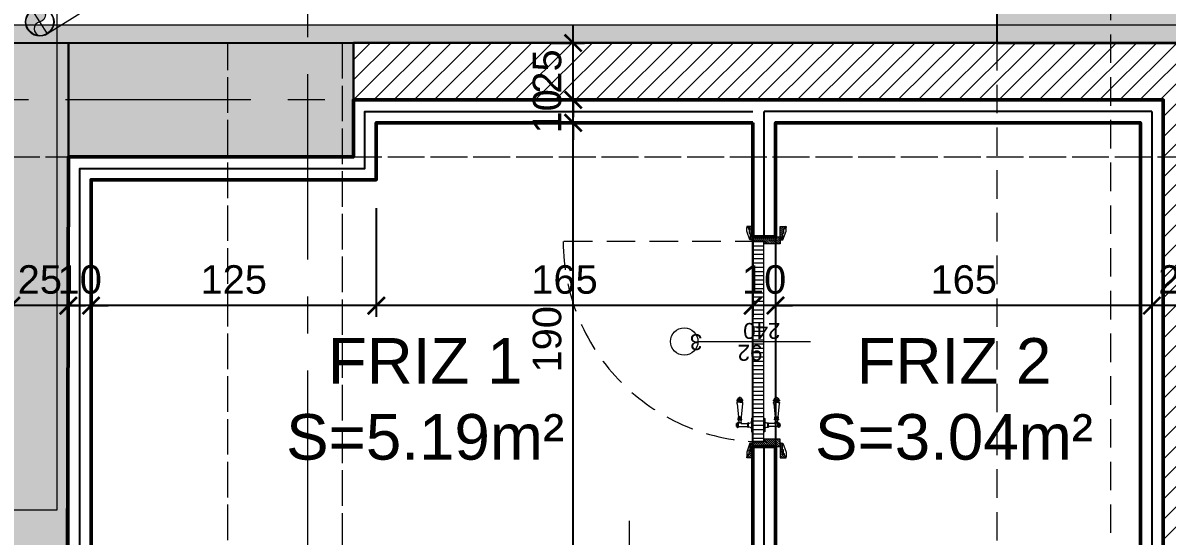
# Model space of a CAD drawing. Header units: centimetres. Extents: x 86156 to 91557, y -55119 to -48172.
# Drawn here: x 89424 to 89925, y -52274 to -52049 of the extents above; entities that cross this region are included whole.
import ezdxf

# ---------------------------------------------------------------- set-up
doc = ezdxf.new("R2010")
doc.units = ezdxf.units.CM
doc.header["$LTSCALE"] = 50
doc.header["$MEASUREMENT"] = 0
for name, pattern in [('AXES', [2, 1.25, -0.25, 0.25, -0.25]), ('CACHE', [0.375, 0.25, -0.125]), ('CACHE2', [4.7625, 3.175, -1.5875]), ('CONTINU', [0])]:
    doc.linetypes.add(name, pattern=pattern)
doc.layers.get('0').update_dxf_attribs({"color": 8})
for name, color, linetype, lineweight in [('ACITOP', 214, 'Continuous', 18), ('BETON CACHE', 4, 'CACHE', 5), ('BETON HACHURE', 253, 'Continuous', 13), ('door', 44, 'Continuous', 5), ('ISOLATION', 252, 'Continuous', 0), ('MACONNERIE COUPE', 7, 'Continuous', 30), ('MACONNERIE HACHURE', 253, 'Continuous', 13), ('mobilimi', 8, 'Continuous', 9), ('WINDOWS', 21, 'Continuous', 5)]:
    doc.layers.add(name, color=color, linetype=linetype, lineweight=lineweight)
for name, color, linetype in [('AXES', 10, 'AXES'), ('BETON COUPE', 3, 'CONTINU'), ('BETON TRAME', 252, 'Continuous'), ('BORD', 5, 'Continuous'), ('C-TOPO-USER', 40, 'Continuous'), ('COTE 50ème', 1, 'Continuous'), ('TEXTE', 7, 'Continuous')]:
    doc.layers.add(name, color=color, linetype=linetype)
doc.layers.add('FMULT', color=150, linetype='Continuous', plot=False)
doc.layers.add('NELL', color=7, linetype='Continuous', lineweight=20, true_color=0xff8080)
doc.styles.add('GENERATED_STYLE_1', font='arial.ttf')
doc.styles.add('RS_TEXT_1.50', font='arial.ttf', dxfattribs={"height": 12.5})
doc.styles.add('RS_TXT_50', font='arial.ttf', dxfattribs={"height": 12.5})
doc.linetypes.add('BATTING', pattern='A,0.00254,-2.54,[134,ltypeshp.shx,S=2.54,R=0,X=-2.54,Y=0],-5.08,[134,ltypeshp.shx,S=2.54,R=180,X=2.54,Y=0],-2.54', length=10.16254)
doc.dimstyles.new('RS_50CM_LINEAIRE', dxfattribs={"dimscale": 5, "dimtxt": 12.5, "dimasz": 1.5, "dimexe": 1, "dimexo": 2.5, "dimgap": 1, "dimtad": 1, "dimdec": 1, "dimrnd": 0.5, "dimdsep": 46, "dimtxsty": 'RS_TXT_50', "dimblk1": 'ARCHTICK', "dimblk2": 'ARCHTICK', "dimsah": 1, "dimcen": 2.5, "dimdle": 1, "dimclrt": 4, "dimadec": 0, "dimazin": 2, "dimtfac": 1, "dimtdec": 1, "dimtix": 1, "dimtmove": 2, "dimatfit": 3, "dimfxl": 1, "dimtolj": 1, "dimtzin": 0, "dimarcsym": 0})

# ---------------------------------------------------------------- blocks, each defined once
blk = doc.blocks.new('A$Ccef6f35f')
at = {"layer": 'AXES', "lineweight": 5, "ltscale": 1.3}
for p, q in [((1270, -4150), (1270, -1058.41)), ((3195, -1220), (-1985, -1220))]:
    blk.add_line(p, q, dxfattribs=at)
blk = doc.blocks.new('door900')
at = {"color": 0}
for p, q in [((-9.3, 67.7), (9.3, 67.7)), ((9.3, 65.2), (-9.3, 65.2)), ((-6.8, 71.5), (-6.8, 70.2)), ((-5.5, 71.5), (-6.8, 71.5)), ((-6.8, 70.2), (6.8, 70.2)), ((-6.8, 62.7), (-6.8, 24)), ((-6.8, 62.7), (6.8, 62.7)), ((-5.5, 71.5), (5.5, 71.5)), ((5.5, 71.5), (6.8, 71.5)), ((6.8, 71.5), (6.8, 70.2)), ((8.7, 62.7), (6.8, 62.7)), ((8.7, 50.9), (8.7, 50.9)), ((10.5, 56.8), (10.5, 62.5)), ((10.5, 56.8), (10.5, 51.1)), ((12.7, 56.8), (12.7, 62.5)), ((12.7, 56.8), (12.7, 51.1)), ((22.5, 63.8), (22.5, 49.8)), ((26.5, 56.8), (26.5, 63.8)), ((26.5, 63.8), (29.1, 63.8)), ((26.5, 63.8), (29.1, 63.8)), ((26.5, 56.8), (26.5, 49.8)), ((29.1, 63.8), (29.1, 62.8)), ((29.1, 62.8), (29.1, 56.8)), ((29.1, 50.8), (29.1, 56.8)), ((29.1, 50.8), (29.1, 49.8)), ((31.1, 62.8), (31.1, 56.8)), ((31.1, 50.8), (31.1, 56.8)), ((34.1, 56.8), (34.1, 62.8)), ((34.1, 62.8), (34.1, 56.8)), ((34.1, 50.8), (34.1, 56.8)), ((34.1, 56.8), (34.1, 50.8)), ((92.8, 68.1), (36.2, 62.8)), ((36.2, 56.8), (36.2, 62.8)), ((36.2, 56.8), (36.2, 50.8)), ((92.8, 45.5), (36.2, 50.8)), ((101.2, 67.3), (103.2, 68)), ((101.2, 56.8), (101.2, 67.3)), ((101.2, 56.8), (101.2, 46.3)), ((103.2, 68), (103.2, 67.7)), ((103.2, 56.8), (103.2, 68)), ((103.2, 56.8), (103.2, 46.3)), ((106.5, 68), (105.5, 67.3)), ((105.5, 56.8), (105.5, 67.3)), ((105.5, 56.8), (105.5, 46.3)), ((106.5, 56.8), (106.5, 68)), ((106.5, 56.8), (106.5, 45.7)), ((110.7, 68), (111.8, 67.3)), ((110.7, 56.8), (110.7, 68)), ((110.7, 56.8), (110.7, 45.7)), ((111.8, 56.8), (111.8, 67.3)), ((111.8, 66.2), (113.3, 66.2)), ((111.8, 56.8), (111.8, 46.3)), ((113.3, 56.8), (113.3, 66.2)), ((113.3, 56.8), (113.3, 47.5)), ((120.5, 56.8), (120.5, 58.6)), ((120.5, 56.8), (120.5, 55)), ((-30, 3), (-30, 0)), ((30, 0), (-30, 0)), ((27, 6), (-27, 6)), ((-8.3, 22.3), (8.3, 22.3)), ((-8.3, 18.3), (8.3, 18.3)), ((6.8, 49.1), (6.8, 24)), ((26.5, 49.8), (29.1, 49.8)), ((26.5, 49.8), (29.1, 49.8)), ((29.1, 49.8), (29.1, 49.8)), ((30, 3), (30, 0)), ((101.2, 46.3), (103.2, 45.7)), ((103.2, 45.9), (103.2, 45.7)), ((106.5, 45.7), (105.5, 46.3)), ((110.7, 45.7), (111.8, 46.3)), ((111.8, 47.5), (113.3, 47.5))]:
    blk.add_line(p, q, dxfattribs=at)
for centre, radius, start, end in [((-9.3, 66.5), 1.25, 90, 270), ((-6.8, 67.7), 2.51, 90.115, 179.885), ((-6.8, 65.2), 2.51, 180.115, 269.885), ((0, 64), 9.29, 53.4104, 126.5896), ((6.8, 67.7), 2.51, 0.115, 89.885), ((6.8, 65.2), 2.51, 270.115, 359.885), ((8.7, 49), 1.91, 88.7426, 178.1515), ((8.6, 64.9), 2.15, 272.7029, 297.6142), ((8.6, 48.8), 2.15, 62.3858, 87.2971), ((9.3, 66.5), 1.25, 270, 90), ((10, 62.5), 0.561, 3.7097, 127.9634), ((10, 51.1), 0.561, 232.0366, 356.2903), ((11.6, 62.5), 1.1, 0.0106, 179.9894), ((11.6, 51.1), 1.1, 180.0106, 359.9894), ((16.7, 70.5), 8.83, 243.5466, 311.3694), ((16.7, 43.2), 8.83, 48.6306, 116.4534), ((24.5, 63.7), 2.01, 4.1469, 175.8531), ((30.1, 62.8), 1.03, 0, 180.0014), ((30.1, 50.8), 1.03, 179.9972, 0), ((32.6, 62.8), 1.48, 0, 180), ((32.6, 50.8), 1.48, 180, 0), ((35.2, 62.8), 1.03, 0, 180), ((32.6, 62.8), 1.48, 1.563306237032948e-10, 2.08440831604393e-10), ((35.2, 50.8), 1.03, 180, 0), ((93.1, 72.5), 4.4, 266.3976, 315.6468), ((98.3, 67.4), 2.89, 358.3861, 135.6468), ((104.3, 67.6), 1.15, 170.914, 348.1019), ((108.6, 68), 2.1, 0, 180), ((115.5, 62.5), 2.84, 13.4568, 140.4953), ((115.5, 51.2), 2.84, 219.5047, 346.5432), ((127.9, 65.2), 9.88, 191.9991, 221.6757), ((127.9, 48.5), 9.88, 138.3243, 168.0009), ((120.5, 56.8), 1.79, 0, 90), ((120.5, 56.8), 1.79, 270, 0), ((-27, 3), 3, 90, 180), ((-6.8, 6), 6, 130.5908, 180), ((-16.6, 16.6), 8.41, 314.3689, 12.0705), ((-8.3, 20.3), 2, 90, 270), ((-8.5, 24), 1.71, 275.059, 359.7825), ((8.5, 24), 1.71, 180.2175, 264.941), ((16.6, 16.6), 8.41, 167.9295, 225.6311), ((8.3, 20.3), 2, 270, 90), ((6.8, 6), 6, 0, 49.4092), ((24.5, 50), 2.01, 184.1469, 355.8531), ((27, 3), 3, 0, 90), ((93.1, 41.1), 4.4, 44.3532, 93.6024), ((98.3, 46.2), 2.89, 224.3532, 1.6139), ((104.3, 46.1), 1.15, 11.8981, 189.086), ((108.6, 45.7), 2.1, 180, 0)]:
    blk.add_arc(centre, radius, start, end, dxfattribs=at)
blk = doc.blocks.new('A$C2225a440')
at = {"layer": 'ACITOP', "ltscale": 0.5, "true_color": 0x2776bb, "transparency": 33554559}
h = blk.add_hatch(color=152, dxfattribs=at)
h.dxf.hatch_style = 1
h.paths.add_polyline_path([(0, 6.05, 0.414214), (-6.05, 0, 0.414214), (0, -6.05, -0.823148), (0, 0, 0.810651)])
at = {"layer": 'ACITOP', "ltscale": 0.5}
blk.add_lwpolyline([(0, 6.05, -0.810651), (0, 0, 0.823148), (0, -6.05)], format="xyb", dxfattribs=at)
for radius in [6.25, 6.05]:
    blk.add_circle((0, 0), radius, dxfattribs=at)
blk = doc.blocks.new('_ArchTick')
at = {"color": 0, "linetype": 'ByBlock', "const_width": 0.15}
blk.add_lwpolyline([(-0.5, -0.5), (0.5, 0.5)], dxfattribs=at)
blk = doc.blocks.new('*D1679')
at = {"layer": 'COTE 50ème', "color": 0, "lineweight": -2, "ltscale": 0.5, "transparency": 16777216}
for p, q in [((89943.76, -52097.16), (89943.76, -52177.59)), ((89918.76, -52119.86), (89918.76, -52177.59)), ((89918.76, -52172.59), (89911.26, -52172.59)), ((89943.76, -52172.59), (89918.76, -52172.59)), ((89943.76, -52172.59), (89951.26, -52172.59))]:
    blk.add_line(p, q, dxfattribs=at)
at = {"layer": 'Defpoints', "color": 0, "ltscale": 0.5, "transparency": 16777216}
for p in [(89943.76, -52084.66), (89918.76, -52107.36), (89918.76, -52172.59)]:
    blk.add_point(p, dxfattribs=at)
at = {"layer": 'COTE 50ème', "color": 0, "lineweight": -2, "ltscale": 0.5, "transparency": 16777216, "xscale": 7.5, "yscale": 7.5, "zscale": 7.5}
blk.add_blockref('_ArchTick', (89918.76, -52172.59), dxfattribs=at)
at = {"layer": 'COTE 50ème', "color": 0, "lineweight": -2, "ltscale": 0.5, "transparency": 16777216, "xscale": 7.5, "yscale": 7.5, "zscale": 7.5, "rotation": 180}
blk.add_blockref('_ArchTick', (89943.76, -52172.59), dxfattribs=at)
at = {"layer": 'COTE 50ème', "color": 4, "ltscale": 0.5, "transparency": 16777216, "insert": (89931.26, -52161.21), "char_height": 12.5, "attachment_point": 5, "style": 'RS_TXT_50'}
blk.add_mtext('\\A1;25', dxfattribs=at)
blk = doc.blocks.new('*D1680')
at = {"layer": 'COTE 50ème', "color": 0, "lineweight": -2, "ltscale": 0.5, "transparency": 16777216}
for p, q in [((89753.76, -52119.86), (89753.76, -52177.59)), ((89918.76, -52119.86), (89918.76, -52177.59)), ((89923.76, -52172.59), (89748.76, -52172.59))]:
    blk.add_line(p, q, dxfattribs=at)
at = {"layer": 'Defpoints', "color": 0, "ltscale": 0.5, "transparency": 16777216}
for p in [(89753.76, -52107.36), (89918.76, -52107.36), (89753.76, -52172.59)]:
    blk.add_point(p, dxfattribs=at)
at = {"layer": 'COTE 50ème', "color": 0, "lineweight": -2, "ltscale": 0.5, "transparency": 16777216, "xscale": 7.5, "yscale": 7.5, "zscale": 7.5, "rotation": 180}
blk.add_blockref('_ArchTick', (89753.76, -52172.59), dxfattribs=at)
at = {"layer": 'COTE 50ème', "color": 0, "lineweight": -2, "ltscale": 0.5, "transparency": 16777216, "xscale": 7.5, "yscale": 7.5, "zscale": 7.5}
blk.add_blockref('_ArchTick', (89918.76, -52172.59), dxfattribs=at)
at = {"layer": 'COTE 50ème', "color": 4, "ltscale": 0.5, "transparency": 16777216, "insert": (89836.26, -52161.21), "char_height": 12.5, "attachment_point": 5, "style": 'RS_TXT_50'}
blk.add_mtext('\\A1;165', dxfattribs=at)
blk = doc.blocks.new('*D1681')
at = {"layer": 'COTE 50ème', "color": 0, "lineweight": -2, "ltscale": 0.5, "transparency": 16777216}
for p, q in [((89743.76, -52119.86), (89743.76, -52177.59)), ((89753.76, -52119.86), (89753.76, -52177.59)), ((89743.76, -52172.59), (89736.26, -52172.59)), ((89753.76, -52172.59), (89743.76, -52172.59)), ((89753.76, -52172.59), (89761.26, -52172.59))]:
    blk.add_line(p, q, dxfattribs=at)
at = {"layer": 'Defpoints', "color": 0, "ltscale": 0.5, "transparency": 16777216}
for p in [(89743.76, -52107.36), (89753.76, -52107.36), (89743.76, -52172.59)]:
    blk.add_point(p, dxfattribs=at)
at = {"layer": 'COTE 50ème', "color": 0, "lineweight": -2, "ltscale": 0.5, "transparency": 16777216, "xscale": 7.5, "yscale": 7.5, "zscale": 7.5}
blk.add_blockref('_ArchTick', (89743.76, -52172.59), dxfattribs=at)
at = {"layer": 'COTE 50ème', "color": 0, "lineweight": -2, "ltscale": 0.5, "transparency": 16777216, "xscale": 7.5, "yscale": 7.5, "zscale": 7.5, "rotation": 180}
blk.add_blockref('_ArchTick', (89753.76, -52172.59), dxfattribs=at)
at = {"layer": 'COTE 50ème', "color": 4, "ltscale": 0.5, "transparency": 16777216, "insert": (89748.76, -52161.21), "char_height": 12.5, "attachment_point": 5, "style": 'RS_TXT_50'}
blk.add_mtext('\\A1;10', dxfattribs=at)
blk = doc.blocks.new('*D1682')
at = {"layer": 'COTE 50ème', "color": 0, "lineweight": -2, "ltscale": 0.5, "transparency": 16777216}
for p, q in [((89743.76, -52119.86), (89743.76, -52177.59)), ((89578.76, -52129.86), (89578.76, -52177.59)), ((89748.76, -52172.59), (89573.76, -52172.59))]:
    blk.add_line(p, q, dxfattribs=at)
at = {"layer": 'Defpoints', "color": 0, "ltscale": 0.5, "transparency": 16777216}
for p in [(89743.76, -52107.36), (89578.76, -52117.36), (89578.76, -52172.59)]:
    blk.add_point(p, dxfattribs=at)
at = {"layer": 'COTE 50ème', "color": 0, "lineweight": -2, "ltscale": 0.5, "transparency": 16777216, "xscale": 7.5, "yscale": 7.5, "zscale": 7.5, "rotation": 180}
blk.add_blockref('_ArchTick', (89578.76, -52172.59), dxfattribs=at)
at = {"layer": 'COTE 50ème', "color": 0, "lineweight": -2, "ltscale": 0.5, "transparency": 16777216, "xscale": 7.5, "yscale": 7.5, "zscale": 7.5}
blk.add_blockref('_ArchTick', (89743.76, -52172.59), dxfattribs=at)
at = {"layer": 'COTE 50ème', "color": 4, "ltscale": 0.5, "transparency": 16777216, "insert": (89661.26, -52161.21), "char_height": 12.5, "attachment_point": 5, "style": 'RS_TXT_50'}
blk.add_mtext('\\A1;165', dxfattribs=at)
blk = doc.blocks.new('*D1683')
at = {"layer": 'COTE 50ème', "color": 0, "lineweight": -2, "ltscale": 0.5, "transparency": 16777216}
for p, q in [((89578.76, -52129.86), (89578.76, -52177.59)), ((89453.76, -52135.66), (89453.76, -52177.59)), ((89583.76, -52172.59), (89448.76, -52172.59))]:
    blk.add_line(p, q, dxfattribs=at)
at = {"layer": 'Defpoints', "color": 0, "ltscale": 0.5, "transparency": 16777216}
for p in [(89578.76, -52117.36), (89453.76, -52123.16), (89453.76, -52172.59)]:
    blk.add_point(p, dxfattribs=at)
at = {"layer": 'COTE 50ème', "color": 0, "lineweight": -2, "ltscale": 0.5, "transparency": 16777216, "xscale": 7.5, "yscale": 7.5, "zscale": 7.5, "rotation": 180}
blk.add_blockref('_ArchTick', (89453.76, -52172.59), dxfattribs=at)
at = {"layer": 'COTE 50ème', "color": 0, "lineweight": -2, "ltscale": 0.5, "transparency": 16777216, "xscale": 7.5, "yscale": 7.5, "zscale": 7.5}
blk.add_blockref('_ArchTick', (89578.76, -52172.59), dxfattribs=at)
at = {"layer": 'COTE 50ème', "color": 4, "ltscale": 0.5, "transparency": 16777216, "insert": (89516.26, -52161.21), "char_height": 12.5, "attachment_point": 5, "style": 'RS_TXT_50'}
blk.add_mtext('\\A1;125', dxfattribs=at)
blk = doc.blocks.new('*D1684')
at = {"layer": 'COTE 50ème', "color": 0, "lineweight": -2, "ltscale": 0.5, "transparency": 16777216}
for p, q in [((89443.76, -52135.66), (89443.76, -52177.59)), ((89453.76, -52135.66), (89453.76, -52177.59)), ((89443.76, -52172.59), (89436.26, -52172.59)), ((89453.76, -52172.59), (89443.76, -52172.59)), ((89453.76, -52172.59), (89461.26, -52172.59))]:
    blk.add_line(p, q, dxfattribs=at)
at = {"layer": 'Defpoints', "color": 0, "ltscale": 0.5, "transparency": 16777216}
for p in [(89443.76, -52123.16), (89453.76, -52123.16), (89443.76, -52172.59)]:
    blk.add_point(p, dxfattribs=at)
at = {"layer": 'COTE 50ème', "color": 0, "lineweight": -2, "ltscale": 0.5, "transparency": 16777216, "xscale": 7.5, "yscale": 7.5, "zscale": 7.5}
blk.add_blockref('_ArchTick', (89443.76, -52172.59), dxfattribs=at)
at = {"layer": 'COTE 50ème', "color": 0, "lineweight": -2, "ltscale": 0.5, "transparency": 16777216, "xscale": 7.5, "yscale": 7.5, "zscale": 7.5, "rotation": 180}
blk.add_blockref('_ArchTick', (89453.76, -52172.59), dxfattribs=at)
at = {"layer": 'COTE 50ème', "color": 4, "ltscale": 0.5, "transparency": 16777216, "insert": (89448.76, -52161.21), "char_height": 12.5, "attachment_point": 5, "style": 'RS_TXT_50'}
blk.add_mtext('\\A1;10', dxfattribs=at)
blk = doc.blocks.new('*D1685')
at = {"layer": 'COTE 50ème', "color": 0, "lineweight": -2, "ltscale": 0.5, "transparency": 16777216}
for p, q in [((89418.76, -52135.66), (89418.76, -52177.59)), ((89443.76, -52135.66), (89443.76, -52177.59)), ((89418.76, -52172.59), (89411.26, -52172.59)), ((89443.76, -52172.59), (89418.76, -52172.59)), ((89443.76, -52172.59), (89451.26, -52172.59))]:
    blk.add_line(p, q, dxfattribs=at)
at = {"layer": 'Defpoints', "color": 0, "ltscale": 0.5, "transparency": 16777216}
for p in [(89418.76, -52123.16), (89443.76, -52123.16), (89418.76, -52172.59)]:
    blk.add_point(p, dxfattribs=at)
at = {"layer": 'COTE 50ème', "color": 0, "lineweight": -2, "ltscale": 0.5, "transparency": 16777216, "xscale": 7.5, "yscale": 7.5, "zscale": 7.5}
blk.add_blockref('_ArchTick', (89418.76, -52172.59), dxfattribs=at)
at = {"layer": 'COTE 50ème', "color": 0, "lineweight": -2, "ltscale": 0.5, "transparency": 16777216, "xscale": 7.5, "yscale": 7.5, "zscale": 7.5, "rotation": 180}
blk.add_blockref('_ArchTick', (89443.76, -52172.59), dxfattribs=at)
at = {"layer": 'COTE 50ème', "color": 4, "ltscale": 0.5, "transparency": 16777216, "insert": (89431.26, -52161.21), "char_height": 12.5, "attachment_point": 5, "style": 'RS_TXT_50'}
blk.add_mtext('\\A1;25', dxfattribs=at)
blk = doc.blocks.new('*D1708')
at = {"layer": 'COTE 50ème', "color": 0, "lineweight": -2, "ltscale": 0.5, "transparency": 16777216}
for p, q in [((89665.06, -52287.36), (89665.06, -52087.36)), ((89655, -52092.36), (89670.06, -52092.36)), ((89646.26, -52282.36), (89670.06, -52282.36))]:
    blk.add_line(p, q, dxfattribs=at)
at = {"layer": 'Defpoints', "color": 0, "ltscale": 0.5, "transparency": 16777216}
for p in [(89642.5, -52092.36), (89665.06, -52092.36), (89633.76, -52282.36)]:
    blk.add_point(p, dxfattribs=at)
at = {"layer": 'COTE 50ème', "color": 0, "lineweight": -2, "ltscale": 0.5, "transparency": 16777216, "xscale": 7.5, "yscale": 7.5, "zscale": 7.5}
for p, rotation in [((89665.06, -52092.36), 90), ((89665.06, -52282.36), 270)]:
    blk.add_blockref('_ArchTick', p, dxfattribs=dict(at, rotation=rotation))
at = {"layer": 'COTE 50ème', "color": 4, "ltscale": 0.5, "transparency": 16777216, "insert": (89653.68, -52187.36), "char_height": 12.5, "attachment_point": 5, "rotation": 90, "style": 'RS_TXT_50'}
blk.add_mtext('\\A1;190', dxfattribs=at)
blk = doc.blocks.new('*D1709')
at = {"layer": 'COTE 50ème', "color": 0, "lineweight": -2, "ltscale": 0.5, "transparency": 16777216}
for p, q in [((89665.06, -52082.36), (89665.06, -52074.86)), ((89655, -52082.36), (89670.06, -52082.36)), ((89665.06, -52092.36), (89665.06, -52082.36)), ((89655, -52092.36), (89670.06, -52092.36)), ((89665.06, -52092.36), (89665.06, -52099.86))]:
    blk.add_line(p, q, dxfattribs=at)
at = {"layer": 'Defpoints', "color": 0, "ltscale": 0.5, "transparency": 16777216}
for p in [(89642.5, -52082.36), (89665.06, -52082.36), (89642.5, -52092.36)]:
    blk.add_point(p, dxfattribs=at)
at = {"layer": 'COTE 50ème', "color": 0, "lineweight": -2, "ltscale": 0.5, "transparency": 16777216, "xscale": 7.5, "yscale": 7.5, "zscale": 7.5}
for p, rotation in [((89665.06, -52082.36), 270), ((89665.06, -52092.36), 90)]:
    blk.add_blockref('_ArchTick', p, dxfattribs=dict(at, rotation=rotation))
at = {"layer": 'COTE 50ème', "color": 4, "ltscale": 0.5, "transparency": 16777216, "insert": (89653.68, -52087.36), "char_height": 12.5, "attachment_point": 5, "rotation": 90, "style": 'RS_TXT_50'}
blk.add_mtext('\\A1;10', dxfattribs=at)
blk = doc.blocks.new('*D1710')
at = {"layer": 'COTE 50ème', "color": 0, "lineweight": -2, "ltscale": 0.5, "transparency": 16777216}
for p, q in [((89665.06, -52057.37), (89665.06, -52049.87)), ((89655, -52057.37), (89670.06, -52057.37)), ((89665.06, -52082.36), (89665.06, -52057.37)), ((89655, -52082.36), (89670.06, -52082.36)), ((89665.06, -52082.36), (89665.06, -52089.86))]:
    blk.add_line(p, q, dxfattribs=at)
at = {"layer": 'Defpoints', "color": 0, "ltscale": 0.5, "transparency": 16777216}
for p in [(89642.5, -52057.37), (89665.06, -52057.37), (89642.5, -52082.36)]:
    blk.add_point(p, dxfattribs=at)
at = {"layer": 'COTE 50ème', "color": 0, "lineweight": -2, "ltscale": 0.5, "transparency": 16777216, "xscale": 7.5, "yscale": 7.5, "zscale": 7.5}
for p, rotation in [((89665.06, -52057.37), 270), ((89665.06, -52082.36), 90)]:
    blk.add_blockref('_ArchTick', p, dxfattribs=dict(at, rotation=rotation))
at = {"layer": 'COTE 50ème', "color": 4, "ltscale": 0.5, "transparency": 16777216, "insert": (89653.68, -52069.87), "char_height": 12.5, "attachment_point": 5, "rotation": 90, "style": 'RS_TXT_50'}
blk.add_mtext('\\A1;25', dxfattribs=at)

msp = doc.modelspace()

# ---------------------------------------------------------------- hatches: boundary and pattern name
at = {"layer": 'BETON HACHURE', "ltscale": 0.5, "transparency": 33554559}
h = msp.add_hatch(color=256, dxfattribs=at)
h.dxf.hatch_style = 1
h.paths.add_polyline_path([(89857.95, -49968.55), (89601.54, -49712.14), (89017.58, -49863.16), (88999.75, -49863.16), (88314.75, -49713.17), (88293.27, -49713.16), (87031.8, -49846.89), (86857.57, -50021.45), (86757.23, -51272.48), (86839.4, -52045.38), (86669.47, -52571.17), (86746.67, -53900.72), (86983.5, -54130.12), (88279.55, -54131.55), (88279.55, -54261.56), (89504.55, -54261.56), (89504.55, -54401.56), (90492.95, -54401.56), (90492.95, -51921.06), (89857.95, -51772.6)])
h.paths.add_polyline_path([(89837.95, -51788.46), (90472.95, -51936.92), (90472.95, -54381.56), (89524.55, -54381.56), (89524.55, -54241.56), (88299.55, -54241.56), (88299.55, -54111.57), (86991.6, -54110.13), (86766.18, -53891.78), (86689.65, -52573.76), (86859.73, -52047.49), (86777.31, -51272.22), (86876.91, -50030.38), (87040.95, -49866.03), (88294.32, -49733.16), (88312.58, -49733.17), (88997.58, -49883.16), (89020.13, -49883.16), (89595.48, -49734.36), (89837.95, -49976.84)], flags=16)
at = {"layer": 'BETON TRAME', "transparency": 33554559}
h = msp.add_hatch(color=256, dxfattribs=at)
h.dxf.hatch_style = 1
h.paths.add_polyline_path([(89053.76, -52797.36), (89018.76, -52797.36), (89018.76, -53447.36), (89053.76, -53447.36), (89053.76, -53272.36), (89513.76, -53272.36), (89513.76, -53447.36), (89548.76, -53447.36), (89548.76, -52797.36), (89513.76, -52797.36), (89513.76, -53232.36), (89303.76, -53232.36), (89303.76, -52902.36), (89263.76, -52902.36), (89263.76, -53232.36), (89053.76, -53232.36)])
h.paths.add_polyline_path([(88183.76, -54122.36), (88183.76, -54072.36), (88333.76, -54072.36), (88333.76, -54122.36)])
h.paths.add_polyline_path([(88903.76, -54122.36), (88903.76, -54072.36), (89053.76, -54072.36), (89053.76, -54122.36)])
h.paths.add_polyline_path([(89513.76, -54122.36), (89513.76, -54072.36), (89663.76, -54072.36), (89663.76, -54122.36)])
h.paths.add_polyline_path([(90233.76, -54122.36), (90233.76, -54072.36), (90383.76, -54072.36), (90383.76, -54122.36)])
h.paths.add_polyline_path([(90233.76, -53447.36), (90233.76, -53397.36), (90383.76, -53397.36), (90383.76, -53447.36)])
h.paths.add_polyline_path([(88183.76, -53447.36), (88183.76, -53397.36), (88333.76, -53397.36), (88333.76, -53447.36)])
h.paths.add_polyline_path([(88183.76, -52847.36), (88183.76, -52797.36), (88318.76, -52797.36), (88318.76, -52847.36)])
h.paths.add_polyline_path([(90233.76, -52847.36), (90233.76, -52797.36), (90383.76, -52797.36), (90383.76, -52847.36)])
h.paths.add_polyline_path([(90233.76, -52107.36), (90233.76, -52057.36), (90383.76, -52057.36), (90383.76, -52107.36)])
h.paths.add_polyline_path([(88333.76, -52057.36), (88333.76, -52107.36), (88183.76, -52107.36), (88183.76, -52057.36)])
h.paths.add_polyline_path([(88998.76, -52107.36), (88998.76, -52057.36), (89123.76, -52057.36), (89123.76, -52107.36)])
h.paths.add_polyline_path([(89443.76, -52107.36), (89443.76, -52057.36), (89568.76, -52057.36), (89568.76, -52107.36)])
h.paths.add_polyline_path([(89418.76, -52057.36), (89443.76, -52057.36), (89443.76, -52562.36), (89418.76, -52562.36)])
h.paths.add_polyline_path([(89123.76, -52057.36), (89148.76, -52057.36), (89148.76, -52562.36), (89123.76, -52562.36)])
at = {"layer": 'door'}
h = msp.add_hatch(dxfattribs=at)
h.set_pattern_fill('ANSI31', color=256, scale=5, angle=990)
h.set_pattern_definition([(315, (204561.3758, 184423.6512), (0.4419417382, 0.4419417382), [])])
edge = h.paths.add_edge_path()
edge.add_line((89757.64, -52138.61), (89757.64, -52139.03))
edge.add_line((89757.64, -52139.03), (89757.33, -52139.03))
edge.add_line((89757.33, -52139.03), (89757.33, -52140.79))
edge.add_line((89757.33, -52140.79), (89757.12, -52140.79))
edge.add_arc((89756.8, -52140.79), 0.314, -90, 0, ccw=False)
edge.add_line((89756.8, -52141.1), (89756.8, -52143.2))
edge.add_line((89756.8, -52143.2), (89756.59, -52143.2))
edge.add_arc((89756.28, -52143.2), 0.314, -90, 0, ccw=False)
edge.add_line((89756.28, -52143.51), (89756.28, -52143.72))
edge.add_line((89756.28, -52143.72), (89755.75, -52143.72))
edge.add_line((89755.75, -52143.72), (89755.75, -52137.86))
edge.add_line((89755.75, -52137.86), (89758.37, -52137.86))
edge.add_line((89758.37, -52137.86), (89758.37, -52138.27))
edge.add_line((89758.37, -52138.27), (89758.06, -52138.27))
edge.add_line((89758.06, -52138.27), (89758.06, -52138.19))
edge.add_arc((89758.06, -52138.61), 0.419, 90, 180)
h.paths.add_polyline_path([(89755.75, -52142.36), (89755.75, -52145.5), (89748.57, -52145.5), (89748.57, -52144.25), (89743.75, -52144.25), (89743.75, -52142.36)])
edge = h.paths.add_edge_path()
edge.add_line((89741.87, -52138.61), (89741.87, -52139.03))
edge.add_line((89741.87, -52139.03), (89742.18, -52139.03))
edge.add_line((89742.18, -52139.03), (89742.18, -52140.79))
edge.add_line((89742.18, -52140.79), (89742.39, -52140.79))
edge.add_arc((89742.71, -52140.79), 0.314, 180, 270)
edge.add_line((89742.71, -52141.1), (89742.71, -52143.2))
edge.add_line((89742.71, -52143.2), (89742.92, -52143.2))
edge.add_arc((89743.23, -52143.2), 0.314, 180, 270)
edge.add_line((89743.23, -52143.51), (89743.23, -52143.72))
edge.add_line((89743.23, -52143.72), (89743.75, -52143.72))
edge.add_line((89743.75, -52143.72), (89743.75, -52137.86))
edge.add_line((89743.75, -52137.86), (89741.14, -52137.86))
edge.add_line((89741.14, -52137.86), (89741.14, -52138.27))
edge.add_line((89741.14, -52138.27), (89741.45, -52138.27))
edge.add_line((89741.45, -52138.27), (89741.45, -52138.19))
edge.add_arc((89741.45, -52138.61), 0.419, 0, 90, ccw=False)
h = msp.add_hatch(dxfattribs=at)
h.set_pattern_fill('ANSI31', color=256, scale=15, angle=495)
h.set_pattern_definition([(180, (248608.8083, -9085.0638), (-2e-15, -1.875), [])])
h.paths.add_polyline_path([(89748.52, -52144.46), (89748.52, -52232.27), (89743.81, -52232.27), (89743.81, -52144.46)])
h = msp.add_hatch(dxfattribs=at)
h.set_pattern_fill('ANSI31', color=256, scale=5, angle=990)
h.set_pattern_definition([(315, (204561.3758, 184423.6512), (0.4419417382, 0.4419417382), [])])
h.paths.add_polyline_path([(89755.75, -52234.36), (89755.75, -52231.22), (89748.57, -52231.22), (89748.57, -52232.48), (89743.75, -52232.48), (89743.75, -52234.36)])
edge = h.paths.add_edge_path()
edge.add_line((89757.64, -52238.11), (89757.64, -52237.69))
edge.add_line((89757.64, -52237.69), (89757.33, -52237.69))
edge.add_line((89757.33, -52237.69), (89757.33, -52235.93))
edge.add_line((89757.33, -52235.93), (89757.12, -52235.93))
edge.add_arc((89756.8, -52235.93), 0.314, 0, 90)
edge.add_line((89756.8, -52235.62), (89756.8, -52233.52))
edge.add_line((89756.8, -52233.52), (89756.59, -52233.52))
edge.add_arc((89756.28, -52233.52), 0.314, 360, 450)
edge.add_line((89756.28, -52233.21), (89756.28, -52233))
edge.add_line((89756.28, -52233), (89755.75, -52233))
edge.add_line((89755.75, -52233), (89755.75, -52239.36))
edge.add_line((89755.75, -52239.36), (89758.37, -52239.36))
edge.add_line((89758.37, -52239.36), (89758.37, -52238.95))
edge.add_line((89758.37, -52238.95), (89758.06, -52238.95))
edge.add_line((89758.06, -52238.95), (89758.06, -52238.53))
edge.add_arc((89758.06, -52238.11), 0.419, 180, 270, ccw=False)
edge = h.paths.add_edge_path()
edge.add_line((89741.87, -52238.11), (89741.87, -52237.69))
edge.add_line((89741.87, -52237.69), (89742.18, -52237.69))
edge.add_line((89742.18, -52237.69), (89742.18, -52235.93))
edge.add_line((89742.18, -52235.93), (89742.39, -52235.93))
edge.add_arc((89742.71, -52235.93), 0.314, 90, 180, ccw=False)
edge.add_line((89742.71, -52235.62), (89742.71, -52233.52))
edge.add_line((89742.71, -52233.52), (89742.92, -52233.52))
edge.add_arc((89743.23, -52233.52), 0.314, 90, 180, ccw=False)
edge.add_line((89743.23, -52233.21), (89743.23, -52233))
edge.add_line((89743.23, -52233), (89743.75, -52233))
edge.add_line((89743.75, -52233), (89743.75, -52239.36))
edge.add_line((89743.75, -52239.36), (89741.14, -52239.36))
edge.add_line((89741.14, -52239.36), (89741.14, -52238.95))
edge.add_line((89741.14, -52238.95), (89741.45, -52238.95))
edge.add_line((89741.45, -52238.95), (89741.45, -52238.53))
edge.add_arc((89741.45, -52238.11), 0.419, 270, 360)
at = {"layer": 'ISOLATION', "transparency": 33554687}
h = msp.add_hatch(dxfattribs=at)
h.set_pattern_fill('INSUL', color=256, scale=10, angle=45)
h.set_pattern_definition([(45, (-1034.999, 6600.286), (-2.65165043, 2.65165043), []), (45, (-1035.8827, 6601.17), (-2.65165043, 2.65165043), [1.25, -1.25]), (45, (-1036.7666, 6602.0538), (-2.65165043, 2.65165043), [1.25, -1.25])])
h.paths.add_polyline_path([(90391.75, -52049.36), (90391.75, -52115.36), (90266.76, -52115.36), (90266.76, -52154.25), (90258.76, -52154.25), (90258.76, -52107.36), (90383.76, -52107.36), (90383.76, -52057.36), (89398.76, -52057.36), (89398.76, -52049.36)])
at = {"layer": 'MACONNERIE HACHURE'}
h = msp.add_hatch(dxfattribs=at)
h.set_pattern_fill('ANSI31', color=256, scale=50, style=0)
h.paths.add_polyline_path([(87758.76, -52955.37), (87778.76, -52955.37), (87778.76, -52947.37), (87758.76, -52947.37)])
h.paths.add_polyline_path([(88286.04, -52214.87), (88333.76, -52214.87), (88333.76, -52217.37), (88286.04, -52217.37)])
h.paths.add_polyline_path([(88508.76, -52214.87), (88511.26, -52214.87), (88511.26, -52217.37), (88508.76, -52217.37)], flags=17)
h.paths.add_polyline_path([(88732.51, -52214.87), (88735.01, -52214.87), (88735.01, -52217.37), (88732.51, -52217.37)], flags=17)
h.paths.add_polyline_path([(89529.77, -52445.36), (89529.77, -52457.35), (89443.76, -52457.37), (89443.76, -52445.36)])
h.paths.add_polyline_path([(89053.75, -52176.06), (89123.76, -52176.06), (89123.76, -52181.06), (89053.75, -52181.06)])
h.paths.add_polyline_path([(89053.75, -52241.87), (89123.76, -52241.87), (89123.76, -52246.87), (89053.75, -52246.87)])
h.paths.add_polyline_path([(89053.75, -52321.87), (89123.76, -52321.87), (89123.76, -52326.87), (89053.75, -52326.87)], flags=17)
h.paths.add_polyline_path([(88422.51, -52214.87), (88422.51, -52217.37), (88428.76, -52217.37), (88428.76, -52214.87), (88425.01, -52214.87), (88425.01, -52082.37), (88422.51, -52082.37)], flags=17)
h.paths.add_polyline_path([(88425.01, -52217.37), (88420.01, -52217.37), (88420.01, -52214.87), (88422.51, -52214.87), (88422.51, -52082.37), (88425.01, -52082.37)], flags=17)
h.paths.add_polyline_path([(88333.76, -52214.87), (88333.76, -52217.37), (88340.01, -52217.37), (88340.01, -52214.87), (88336.26, -52214.87), (88336.26, -52082.37), (88333.76, -52082.37)], flags=16)
h.paths.add_polyline_path([(88336.26, -52217.37), (88331.26, -52217.37), (88331.26, -52214.87), (88333.76, -52214.87), (88333.76, -52082.37), (88336.26, -52082.37)])
h.paths.add_polyline_path([(88821.26, -52214.87), (88821.26, -52217.37), (88815.01, -52217.37), (88815.01, -52214.87), (88818.76, -52214.87), (88818.76, -52082.37), (88821.26, -52082.37)], flags=17)
h.paths.add_polyline_path([(88818.76, -52217.37), (88823.76, -52217.37), (88823.76, -52214.87), (88821.26, -52214.87), (88821.26, -52082.37), (88818.76, -52082.37)], flags=17)
h.paths.add_polyline_path([(88910.01, -52214.87), (88910.01, -52217.37), (88903.76, -52217.37), (88903.76, -52214.87), (88907.51, -52214.87), (88907.51, -52082.37), (88910.01, -52082.37)], flags=17)
h.paths.add_polyline_path([(88998.76, -52214.87), (88998.76, -52217.37), (88992.51, -52217.37), (88992.51, -52214.87), (88996.26, -52214.87), (88996.26, -52082.37), (88998.76, -52082.37)], flags=17)
h.paths.add_polyline_path([(88907.51, -52217.37), (88912.51, -52217.37), (88912.51, -52214.87), (88910.01, -52214.87), (88910.01, -52082.37), (88907.51, -52082.37)], flags=17)
h.paths.add_polyline_path([(88017.09, -52412.37), (87993.76, -52412.37), (87993.76, -52392.37), (88017.09, -52392.37)])
h.paths.add_polyline_path([(88183.76, -52412.37), (88143.76, -52412.37), (88143.76, -52392.37), (88183.76, -52392.37)])
h.paths.add_polyline_path([(87802.09, -52412.37), (87778.76, -52412.37), (87778.76, -52392.37), (87802.09, -52392.37)])
h.paths.add_polyline_path([(87968.76, -52412.37), (87928.76, -52412.37), (87928.76, -52392.37), (87968.76, -52392.37)])
h.paths.add_polyline_path([(87758.76, -52562.37), (87778.76, -52562.37), (87778.76, -52412.37), (87758.76, -52412.37)])
h.paths.add_polyline_path([(87758.76, -52797.37), (87778.76, -52797.37), (87778.76, -52742.37), (87758.76, -52742.37)])
h.paths.add_polyline_path([(87758.76, -53222.37), (87778.76, -53222.37), (87778.76, -53135.37), (87758.76, -53135.37)])
h.paths.add_polyline_path([(87778.76, -53342.49), (88183.76, -53342.49), (88183.76, -53323.37), (87778.76, -53323.37)])
h.paths.add_polyline_path([(88183.76, -53323.37), (88203.76, -53323.37), (88203.76, -52847.37), (88183.76, -52847.37)])
h.paths.add_polyline_path([(88298.76, -52797.37), (88318.76, -52797.37), (88318.76, -52742.37), (88298.76, -52742.37)])
h.paths.add_polyline_path([(88203.76, -52412.37), (88203.76, -52439.04), (88261.26, -52439.04), (88261.26, -52404.04), (88203.76, -52404.04), (88203.76, -52394.04), (88271.26, -52394.04), (88271.26, -52439.04), (88511.26, -52439.04), (88511.26, -52429.04), (88523.26, -52429.04), (88523.26, -52459.04), (88318.76, -52459.04), (88318.76, -52562.37), (88298.76, -52562.37), (88298.76, -52459.04), (88183.76, -52459.04), (88183.76, -52412.37)])
h.paths.add_polyline_path([(88333.76, -52057.37), (88333.76, -52082.37), (88511.26, -52082.37), (88511.26, -52338.82), (88523.26, -52338.82), (88523.26, -52328.82), (88531.26, -52328.82), (88531.26, -52316.82), (88523.26, -52316.82), (88523.58, -52082.16), (88720.51, -52082.37), (88720.51, -52317.04), (88631.26, -52317.04), (88631.26, -52329.04), (88720.51, -52329.04), (88720.51, -52347.05), (88732.51, -52347.05), (88732.51, -52082.37), (88998.76, -52082.37), (88998.76, -52057.37)])
h.paths.add_polyline_path([(89123.76, -52321.87), (89093.76, -52321.87), (89093.76, -52439.04), (88732.51, -52439.04), (88732.51, -52429.04), (88720.51, -52429.04), (88720.51, -52459.04), (89123.76, -52459.04), (89123.76, -52439.04), (89098.76, -52439.04), (89098.76, -52421.87), (89123.76, -52421.87), (89123.76, -52416.87), (89098.76, -52416.87), (89098.76, -52381.87), (89123.76, -52381.87), (89123.76, -52361.87), (89098.76, -52361.87), (89098.76, -52326.87), (89123.76, -52326.87)])
h.paths.add_polyline_path([(89418.76, -52612.37), (89258.76, -52612.37), (89258.76, -52632.37), (89443.76, -52632.37), (89443.76, -52562.37), (89418.76, -52562.37)])
h.paths.add_polyline_path([(89148.76, -52573.37), (89148.76, -52612.37), (89158.76, -52612.37), (89158.76, -52632.37), (89123.76, -52632.37), (89123.76, -52573.37)])
h.paths.add_polyline_path([(89033.76, -52540.37), (89033.76, -52797.37), (89053.76, -52797.37), (89053.76, -52552.37), (89123.76, -52552.37), (89123.76, -52540.37)])
h.paths.add_polyline_path([(89753.76, -53120.37), (89650.76, -53120.37), (89650.76, -53132.37), (90131.82, -53132.37), (90131.82, -53112.37), (89773.76, -53112.37), (89773.76, -52714.37), (89753.76, -52714.37), (89753.76, -52797.37), (89650.76, -52797.37), (89650.76, -52807.37), (89753.76, -52807.37)])
h.paths.add_polyline_path([(89558.76, -53132.37), (89548.76, -53132.37), (89548.76, -53120.37), (89558.76, -53120.37)])
h.paths.add_polyline_path([(89548.76, -52807.37), (89558.76, -52807.37), (89558.76, -52797.37), (89548.76, -52797.37)])
h.paths.add_polyline_path([(89513.76, -52777.38), (89533.76, -52777.38), (89533.76, -52797.37), (89513.76, -52797.37)])
h.paths.add_polyline_path([(89621.76, -52365.37), (89633.76, -52365.37), (89633.76, -52292.38), (89621.76, -52292.38)], flags=17)
h.paths.add_polyline_path([(89444.26, -52540.37), (89444.26, -52552.37), (89513.76, -52552.37), (89513.76, -52687.37), (89533.76, -52687.37), (89533.76, -52552.37), (89633.76, -52552.37), (89633.76, -52435.37), (89621.76, -52435.37), (89621.76, -52445.36), (89611.76, -52445.36), (89611.76, -52457.36), (89621.76, -52457.36), (89621.76, -52540.37)])
h.paths.add_polyline_path([(90013.76, -52057.37), (90013.76, -52082.37), (89943.76, -52082.37), (89943.76, -52312.37), (89773.76, -52312.37), (89773.76, -52622.37), (89753.76, -52622.37), (89753.76, -52292.37), (89923.76, -52292.37), (89923.76, -52082.37), (89568.76, -52082.37), (89568.76, -52057.37)])
h.paths.add_polyline_path([(90233.76, -52424.26), (90233.76, -52502.37), (90358.76, -52502.37), (90358.76, -52567.37), (90383.76, -52567.37), (90383.76, -52477.37), (90258.76, -52477.37), (90258.76, -52424.26)])
h.paths.add_polyline_path([(90233.76, -53062.37), (90233.81, -53112.37), (90223.82, -53112.37), (90223.82, -53132.37), (90233.83, -53132.37), (90233.87, -53182.37), (90258.76, -53182.37), (90258.76, -53132.37), (90383.76, -53132.37), (90383.76, -53112.37), (90258.76, -53112.37), (90258.76, -53062.37)])
h.paths.add_polyline_path([(89103.59, -52902.37), (89053.76, -52902.37), (89053.76, -52942.37), (89103.59, -52942.37)])
h.paths.add_polyline_path([(89263.76, -52902.37), (89223.76, -52902.37), (89223.76, -52942.37), (89263.76, -52942.37)])
h.paths.add_polyline_path([(88553.76, -54162.37), (88653.76, -54162.37), (88653.76, -54187.37), (88553.76, -54187.37)])
h.paths.add_polyline_path([(88333.76, -54052.37), (88308.76, -54052.37), (88308.76, -54072.37), (88333.76, -54072.37)])
h.paths.add_polyline_path([(88208.76, -53742.37), (88208.76, -53677.37), (88183.76, -53677.37), (88183.76, -53767.37), (88308.76, -53767.37), (88308.76, -53782.37), (88333.76, -53782.37), (88333.76, -53742.37)])
h.paths.add_polyline_path([(89028.76, -53932.37), (89028.76, -54072.37), (89053.76, -54072.37), (89053.76, -53957.37), (89071.26, -53957.37), (89071.26, -53932.37)])
h.paths.add_polyline_path([(88333.76, -54122.37), (88333.76, -54162.37), (88373.76, -54162.37), (88373.76, -54187.37), (88308.76, -54187.37), (88308.76, -54122.37)])
h.paths.add_polyline_path([(88893.76, -54162.37), (88833.76, -54162.37), (88833.76, -54187.37), (88918.76, -54187.37), (88918.76, -54122.37), (88918.76, -54122.37), (88903.76, -54122.37), (88903.76, -54072.37), (88893.76, -54072.37)])
h.paths.add_polyline_path([(88208.76, -53447.37), (88183.76, -53447.37), (88183.76, -53497.37), (88208.76, -53497.37)])
h.paths.add_polyline_path([(89463.92, -52902.37), (89513.76, -52902.37), (89513.76, -52942.37), (89463.92, -52942.37)])
h.paths.add_polyline_path([(89303.76, -52902.37), (89343.76, -52902.37), (89343.76, -52942.37), (89303.76, -52942.37)])
h.paths.add_polyline_path([(90013.76, -54162.37), (89913.76, -54162.37), (89913.76, -54187.37), (90013.76, -54187.37)])
h.paths.add_polyline_path([(90233.76, -54052.37), (90258.76, -54052.37), (90258.76, -54072.37), (90233.76, -54072.37)])
h.paths.add_polyline_path([(89251.26, -53932.37), (89251.26, -53957.37), (89268.76, -53957.37), (89268.76, -54122.37), (89298.76, -54122.37), (89298.76, -53957.37), (89316.37, -53957.37), (89316.37, -53932.37)])
h.paths.add_polyline_path([(90358.76, -53742.37), (90358.76, -53677.37), (90383.76, -53677.37), (90383.76, -53767.37), (90258.76, -53767.37), (90258.76, -53782.37), (90233.76, -53782.37), (90233.76, -53742.37)])
h.paths.add_polyline_path([(89538.76, -53932.37), (89538.76, -54072.37), (89513.76, -54072.37), (89513.76, -53957.37), (89496.26, -53957.37), (89496.26, -53932.37)])
h.paths.add_polyline_path([(90233.76, -54122.37), (90233.76, -54162.37), (90193.76, -54162.37), (90193.76, -54187.37), (90258.76, -54187.37), (90258.76, -54122.37)])
h.paths.add_polyline_path([(89673.76, -54162.37), (89733.76, -54162.37), (89733.76, -54187.37), (89648.76, -54187.37), (89648.76, -54122.37), (89648.76, -54122.37), (89663.76, -54122.37), (89663.76, -54072.37), (89673.76, -54072.37)])
h.paths.add_polyline_path([(90358.76, -52797.37), (90383.76, -52797.37), (90383.76, -52747.37), (90358.76, -52747.37)])
h.paths.add_polyline_path([(90358.76, -53447.37), (90383.76, -53447.37), (90383.76, -53497.37), (90358.76, -53497.37)])
h.paths.add_polyline_path([(90233.76, -52847.37), (90258.76, -52847.37), (90258.76, -52902.26), (90233.76, -52902.26)])
h.paths.add_polyline_path([(90233.76, -53397.37), (90258.76, -53397.37), (90258.76, -53342.49), (90233.76, -53342.49)])
h.paths.add_polyline_path([(90193.76, -52082.36), (90233.76, -52082.36), (90233.76, -52057.36), (90193.76, -52057.36)])
h.paths.add_polyline_path([(90233.76, -52154.25), (90258.76, -52154.25), (90258.76, -52107.36), (90233.76, -52107.36)])
h.paths.add_polyline_path([(89298.76, -52082.36), (89148.76, -52082.36), (89148.76, -52057.36), (89298.76, -52057.36)])
h.paths.add_polyline_path([(89418.76, -52082.36), (89398.76, -52082.36), (89398.76, -52057.36), (89418.76, -52057.36)])
at = {"layer": 'mobilimi', "lineweight": 5, "ltscale": 2, "true_color": 0x58ba48, "transparency": 33554559}
h = msp.add_hatch(color=85, dxfattribs=at)
h.dxf.hatch_style = 1
h.paths.add_polyline_path([(90383.75, -52057.37), (90383.75, -52122.59), (90480.95, -52122.59), (90480.95, -51930.58), (89850.75, -51783.24), (89850.75, -52057.37)])
at = {"layer": 'WINDOWS'}
h = msp.add_hatch(color=140, dxfattribs=at)
h.dxf.hatch_style = 1
h.paths.add_polyline_path([(89018.83, -49872.96), (88998.69, -49872.96), (88313.69, -49722.97), (88293.78, -49722.96), (87036.29, -49856.27), (86867.05, -50025.82), (86767.07, -51272.35), (86849.36, -52046.42), (86679.36, -52572.44), (86756.23, -53896.34), (86987.47, -54120.32), (88289.35, -54121.76), (88289.35, -54251.76), (89514.35, -54251.76), (89514.35, -54391.76), (90483.15, -54391.76), (90483.15, -51928.83), (89848.15, -51780.37), (89848.15, -49972.61), (89598.57, -49723.03)])
h.paths.add_polyline_path([(89597.96, -49725.25), (89846.15, -49973.44), (89846.15, -51781.96), (90481.15, -51930.42), (90481.15, -54389.76), (89516.35, -54389.76), (89516.35, -54249.76), (88291.35, -54249.76), (88291.35, -54119.77), (86988.28, -54118.32), (86758.18, -53895.45), (86681.38, -52572.7), (86851.4, -52046.63), (86769.08, -51272.33), (86868.98, -50026.72), (87037.2, -49858.18), (88293.89, -49724.96), (88313.47, -49724.97), (88998.47, -49874.96), (89019.08, -49874.96)], flags=16)

# ---------------------------------------------------------------- linework, layer by layer
at = {"layer": 'ACITOP', "ltscale": 0.5}
msp.add_lwpolyline([(89862.63, -51772.17), (89870.61, -51781.78), (89434.56, -52053.41), (89427.95, -52042.8)], close=True, dxfattribs=at)
at = {"layer": 'BETON CACHE'}
for points in [[(89850.75, -52797.37), (89900.75, -52797.37), (89900.75, -51794.42), (89850.75, -51794.42)], [(86849.95, -52107.37), (90483.75, -52107.37), (90483.75, -52057.37), (86849.95, -52057.37)], [(89513.75, -52057.37), (89563.75, -52057.37), (89563.75, -54392.37), (89513.75, -54392.37)]]:
    msp.add_lwpolyline(points, close=True, dxfattribs=at)
at = {"layer": 'BETON CACHE', "lineweight": 5, "ltscale": 0.5}
for points in [[(90383.76, -54122.36), (88183.76, -54122.36), (88183.76, -52057.36), (90383.76, -52057.36)], [(89513.76, -54122.36), (89513.75, -52057.36), (89563.75, -52057.36), (89563.76, -54122.36)], [(90333.76, -54072.36), (88233.76, -54072.36), (88233.76, -52107.36), (90333.76, -52107.36)]]:
    msp.add_lwpolyline(points, close=True, dxfattribs=at)
at = {"layer": 'BETON COUPE'}
for points in [[(89418.76, -52057.36), (89443.76, -52057.36), (89443.76, -52562.36), (89418.76, -52562.36)], [(89443.76, -52107.36), (89443.76, -52057.36), (89568.76, -52057.36), (89568.76, -52107.36)]]:
    msp.add_lwpolyline(points, close=True, dxfattribs=at)
at = {"layer": 'BORD', "color": 2, "linetype": 'CACHE2', "lineweight": 5, "ltscale": 0.5}
msp.add_lwpolyline([(90383.76, -53782.37), (90383.76, -52462.37), (90483.76, -52462.37), (90483.76, -52122.37), (90383.76, -52122.37), (90383.76, -52057.37), (88183.76, -52057.37), (88183.76, -52088.99), (87758.76, -52088.99), (87758.76, -53342.47)], dxfattribs=at)
at = {"layer": 'C-TOPO-USER', "linetype": 'BATTING', "ltscale": 0.01}
for p, q in [((89748.76, -52142.36), (89748.76, -52087.36)), ((89918.76, -52087.36), (89748.76, -52087.36)), ((89918.76, -52087.36), (89918.76, -52287.36)), ((89748.76, -52287.36), (89748.76, -52234.36))]:
    msp.add_line(p, q, dxfattribs=at)
msp.add_lwpolyline([(89643.76, -52287.36), (89448.76, -52287.36), (89448.76, -52112.36), (89573.76, -52112.36), (89573.76, -52087.36), (89743.76, -52087.36)], dxfattribs=at)
at = {"layer": 'door', "linetype": 'CACHE'}
msp.add_line((89748.52, -52144.46), (89660.71, -52144.46), dxfattribs=at)
at = {"layer": 'door'}
for p, q in [((89719.76, -52188.36), (89769.08, -52188.36)), ((89689.75, -52316.36), (89689.75, -52267.04))]:
    msp.add_line(p, q, dxfattribs=at)
for points in [[(89741.87, -52138.61), (89741.87, -52139.03), (89742.18, -52139.03), (89742.18, -52140.79), (89742.39, -52140.79, 0.414214), (89742.71, -52141.1), (89742.71, -52143.2), (89742.92, -52143.2, 0.414214), (89743.23, -52143.51), (89743.23, -52143.72), (89743.75, -52143.72), (89743.75, -52137.86), (89741.14, -52137.86), (89741.14, -52138.27), (89741.45, -52138.27), (89741.45, -52138.19, -0.414214), (89741.87, -52138.61)], [(89757.64, -52138.61), (89757.64, -52139.03), (89757.33, -52139.03), (89757.33, -52140.79), (89757.12, -52140.79, -0.414214), (89756.8, -52141.1), (89756.8, -52143.2), (89756.59, -52143.2, -0.414214), (89756.28, -52143.51), (89756.28, -52143.72), (89755.75, -52143.72), (89755.75, -52137.86), (89758.37, -52137.86), (89758.37, -52138.27), (89758.06, -52138.27), (89758.06, -52138.19, 0.414214), (89757.64, -52138.61)], [(89741.87, -52238.11), (89741.87, -52237.69), (89742.18, -52237.69), (89742.18, -52235.93), (89742.39, -52235.93, -0.414214), (89742.71, -52235.62), (89742.71, -52233.52), (89742.92, -52233.52, -0.414214), (89743.23, -52233.21), (89743.23, -52233), (89743.75, -52233), (89743.75, -52239.36), (89741.14, -52239.36), (89741.14, -52238.95), (89741.45, -52238.95), (89741.45, -52238.53, 0.414214), (89741.87, -52238.11)], [(89757.64, -52238.11), (89757.64, -52237.69), (89757.33, -52237.69), (89757.33, -52235.93), (89757.12, -52235.93, 0.414214), (89756.8, -52235.62), (89756.8, -52233.52), (89756.59, -52233.52, 0.414214), (89756.28, -52233.21), (89756.28, -52233), (89755.75, -52233), (89755.75, -52239.36), (89758.37, -52239.36), (89758.37, -52238.95), (89758.06, -52238.95), (89758.06, -52238.53, -0.414214), (89757.64, -52238.11)]]:
    msp.add_lwpolyline(points, format="xyb", dxfattribs=at)
for points in [[(89743.23, -52143.72), (89742.5, -52143.72), (89741.14, -52139.87), (89741.14, -52138.27)], [(89756.28, -52143.72), (89757.01, -52143.72), (89758.37, -52139.87), (89758.37, -52138.27)], [(89755.75, -52142.36), (89755.75, -52145.5), (89748.57, -52145.5), (89748.57, -52144.25), (89743.75, -52144.25), (89743.75, -52142.36), (89755.75, -52142.36)], [(89748.52, -52144.46), (89748.52, -52232.27), (89743.81, -52232.27), (89743.81, -52144.46), (89748.52, -52144.46)], [(89743.23, -52233), (89742.5, -52233), (89741.14, -52236.86), (89741.14, -52238.95)], [(89755.75, -52234.36), (89755.75, -52231.22), (89748.57, -52231.22), (89748.57, -52232.48), (89743.75, -52232.48), (89743.75, -52234.36), (89755.75, -52234.36)], [(89756.28, -52233), (89757.01, -52233), (89758.37, -52236.86), (89758.37, -52238.95)]]:
    msp.add_lwpolyline(points, dxfattribs=at)
msp.add_circle((89713.76, -52188.36), 6, dxfattribs=at)
at = {"layer": 'door', "linetype": 'CACHE'}
msp.add_arc((89748.75, -52144.37), 88.04, 180.0583, 266.7816, dxfattribs=at)
at = {"layer": 'FMULT', "lineweight": 5, "ltscale": 0.5}
msp.add_lwpolyline([(89438.75, -52262.37), (86658.75, -52262.37), (86658.75, -49682.37), (89438.75, -49682.37)], close=True, dxfattribs=at)
at = {"layer": 'FMULT', "ltscale": 0.5}
for points in [[(90383.75, -52057.37), (90383.75, -52122.59), (90480.95, -52122.59), (90480.95, -51930.58), (89850.75, -51783.24), (89850.75, -52057.37)], [(89453.76, -52117.36), (89453.76, -52282.36), (89743.76, -52282.36), (89743.76, -52092.36), (89578.76, -52092.36), (89578.76, -52117.36)], [(89753.76, -52282.36), (89913.76, -52282.36), (89913.76, -52092.36), (89753.76, -52092.36)]]:
    msp.add_lwpolyline(points, close=True, dxfattribs=at)
at = {"layer": 'ISOLATION', "lineweight": 5, "ltscale": 0.5}
msp.add_lwpolyline([(90391.75, -52049.36), (90391.75, -52115.36), (90266.76, -52115.36), (90266.76, -52154.25), (90258.76, -52154.25), (90258.76, -52107.36), (90383.76, -52107.36), (90383.76, -52057.36), (89398.76, -52057.36), (89398.76, -52049.36)], close=True, dxfattribs=at)
at = {"layer": 'MACONNERIE COUPE'}
msp.add_lwpolyline([(90013.76, -52057.36), (90013.76, -52082.36), (89943.76, -52082.36), (89943.76, -52312.36), (89773.76, -52312.36), (89773.76, -52622.36), (89753.76, -52622.36), (89753.76, -52292.36), (89923.76, -52292.36), (89923.76, -52082.36), (89568.76, -52082.36), (89568.76, -52057.36)], close=True, dxfattribs=at)
at = {"layer": 'NELL', "color": 1, "lineweight": 50, "ltscale": 0.5}
msp.add_lwpolyline([(89743.76, -52092.36), (89743.76, -52142.36), (89753.76, -52142.36), (89753.76, -52092.36), (89913.76, -52092.36), (89913.76, -52282.36), (89753.76, -52282.36), (89753.76, -52234.36), (89743.76, -52234.36), (89743.76, -52282.36), (89735.75, -52282.36), (89735.75, -52292.36), (89923.76, -52292.36), (89923.76, -52082.36), (89568.76, -52082.36), (89568.76, -52107.36), (89443.76, -52107.36), (89443.41, -52292.37), (89643.76, -52292.36), (89643.76, -52282.36), (89453.76, -52282.36), (89453.76, -52117.36), (89578.76, -52117.36), (89578.76, -52092.36)], close=True, dxfattribs=at)

# ---------------------------------------------------------------- block references
at = {"layer": 'ACITOP', "ltscale": 0.5}
msp.add_blockref('A$C2225a440', (89431.25, -52048.1), dxfattribs=at)
at = {"layer": 'door', "yscale": 0.1, "zscale": 0.1}
for p, xscale, rotation in [((89743.81, -52225.03), 0.1, 89.99999999999999), ((89748.52, -52225.03), -0.1, 270)]:
    msp.add_blockref('door900', p, dxfattribs=dict(at, xscale=xscale, rotation=rotation))
at = {"layer": 'MACONNERIE COUPE', "lineweight": 5, "ltscale": 0.5}
msp.add_blockref('A$Ccef6f35f', (88278.76, -50862.36), dxfattribs=at)

# ---------------------------------------------------------------- texts
at = {"layer": 'door', "char_height": 7, "rotation": 180, "style": 'GENERATED_STYLE_1'}
for s, insert, attachment_point in [('\\A1;\\pt0;240', (89739.61, -52187.21), 3), ('\\A1;\\pt0;3', (89716.23, -52185.03), 9), ('\\A1;\\pt0;92', (89737.18, -52196.79), 3)]:
    msp.add_mtext(s, dxfattribs=dict(at, insert=insert, attachment_point=attachment_point))
at = {"layer": 'TEXTE', "char_height": 20, "width": 187.8585, "attachment_point": 5, "style": 'RS_TEXT_1.50'}
for s, insert in [('FRIZ 1\\PS=5.19m²', (89600.18, -52213.66)), ('FRIZ 2\\PS=3.04m²', (89832.01, -52213.66))]:
    msp.add_mtext(s, dxfattribs=dict(at, insert=insert))

# ---------------------------------------------------------------- dimensions: what is measured, and where the dimension line sits
at = {"layer": 'COTE 50ème', "ltscale": 0.5}
for base, p1, p2, picture, middle in [((89665.06, -52057.37), (89642.5, -52082.36), (89642.5, -52057.37), '*D1710', (89653.68, -52069.87)), ((89665.06, -52082.36), (89642.5, -52092.36), (89642.5, -52082.36), '*D1709', (89653.68, -52087.36)), ((89665.06, -52092.36), (89633.76, -52282.36), (89642.5, -52092.36), '*D1708', (89653.68, -52187.36))]:
    dim = msp.add_linear_dim(base=base, p1=p1, p2=p2, angle=90, dimstyle='RS_50CM_LINEAIRE', dxfattribs=at)
    dim.commit()
    dim.dimension.update_dxf_attribs({"geometry": picture, "text_midpoint": middle})
for base, p1, p2, picture, middle in [((89918.76, -52172.59), (89943.76, -52084.66), (89918.76, -52107.36), '*D1679', (89931.26, -52161.21)), ((89578.76, -52172.59), (89743.76, -52107.36), (89578.76, -52117.36), '*D1682', (89661.26, -52161.21)), ((89743.76, -52172.59), (89753.76, -52107.36), (89743.76, -52107.36), '*D1681', (89748.76, -52161.21)), ((89753.76, -52172.59), (89918.76, -52107.36), (89753.76, -52107.36), '*D1680', (89836.26, -52161.21)), ((89453.76, -52172.59), (89578.76, -52117.36), (89453.76, -52123.16), '*D1683', (89516.26, -52161.21)), ((89418.76, -52172.59), (89443.76, -52123.16), (89418.76, -52123.16), '*D1685', (89431.26, -52161.21)), ((89443.76, -52172.59), (89453.76, -52123.16), (89443.76, -52123.16), '*D1684', (89448.76, -52161.21))]:
    dim = msp.add_linear_dim(base=base, p1=p1, p2=p2, dimstyle='RS_50CM_LINEAIRE', dxfattribs=at)
    dim.commit()
    dim.dimension.update_dxf_attribs({"geometry": picture, "text_midpoint": middle})

doc.saveas('drawing.dxf')
